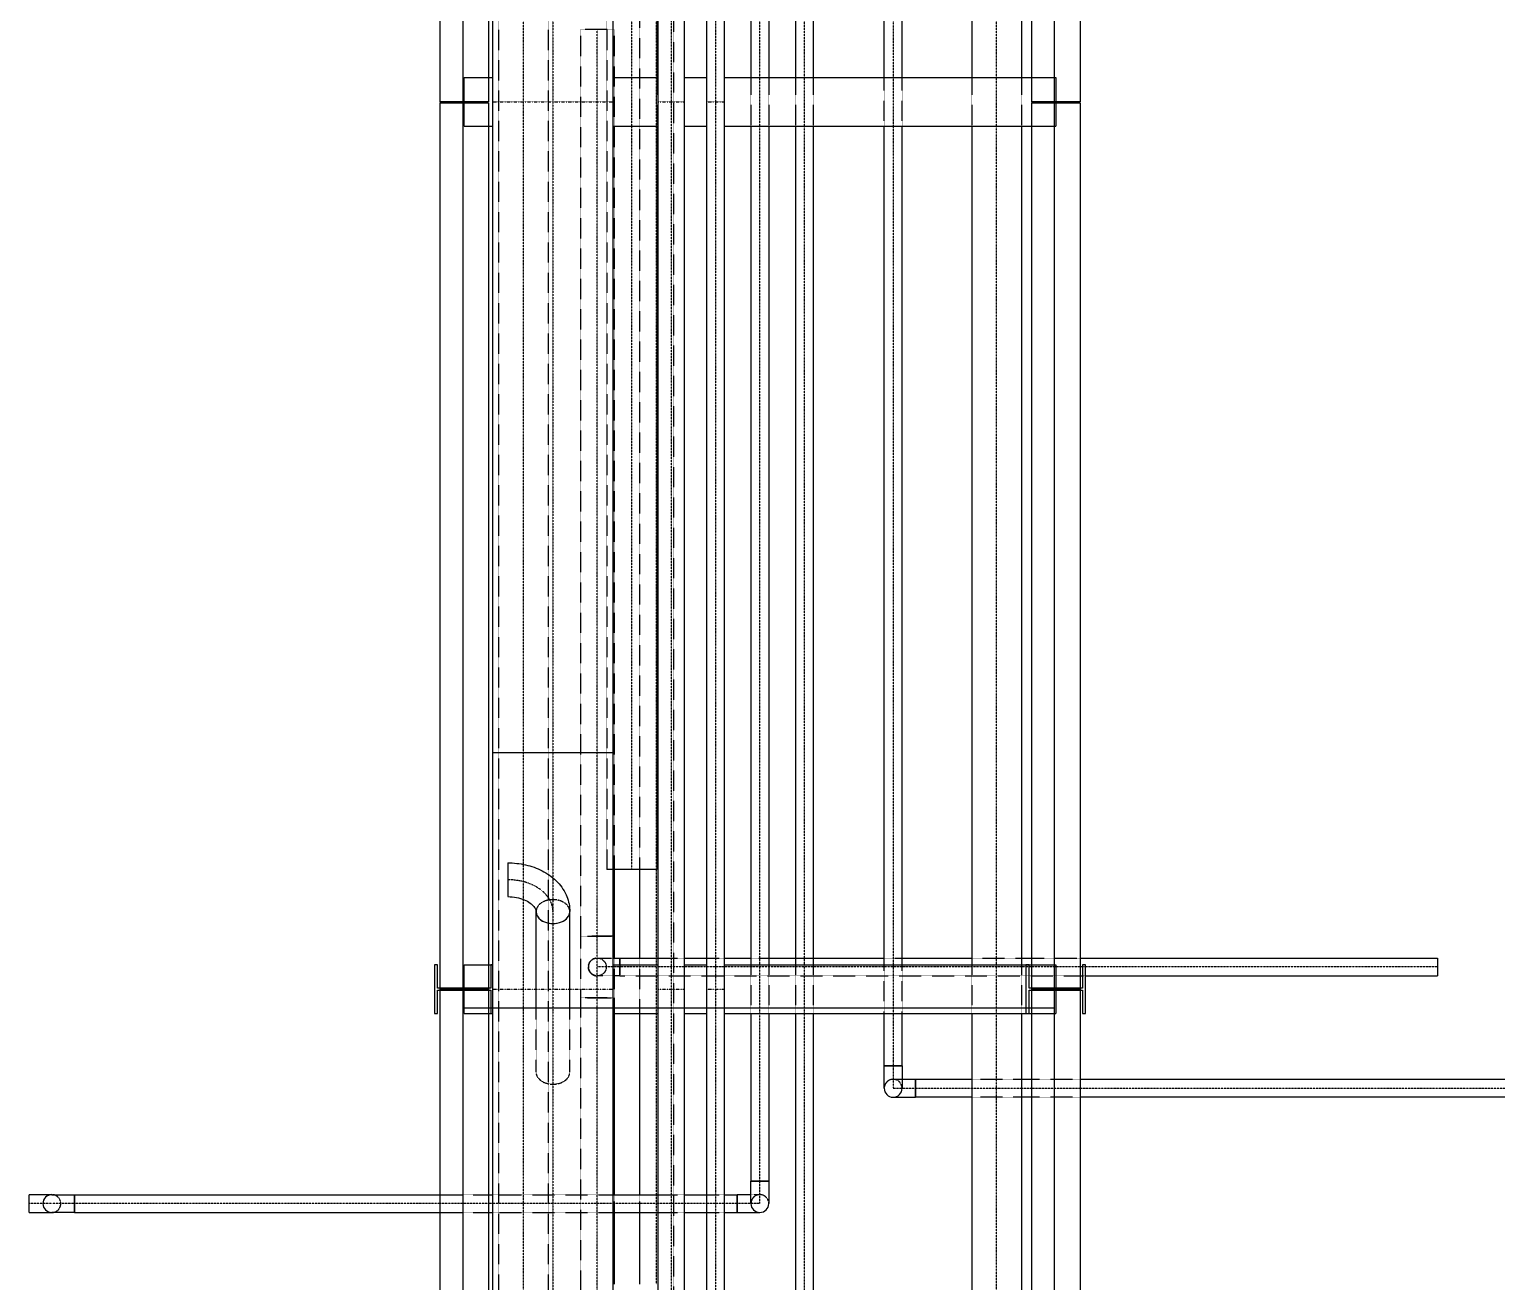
# Model space of a CAD drawing. Header units: millimetres. Extents: x -10011772 to -8149599, y 2847708 to 3434448.
# Drawn here: x -9511795 to -9501874, y 3158213 to 3166682 of the extents above; entities that cross this region are included whole.
import ezdxf

# ---------------------------------------------------------------- set-up
doc = ezdxf.new("R2010")
doc.units = ezdxf.units.MM
for name, pattern in [('DASHDOT2', [0.5, 0.25, -0.125, 0, -0.125]), ('DIVIDE2', [0.625, 0.25, -0.125, 0, -0.125, 0, -0.125]), ('HIDDEN2', [0.1875, 0.125, -0.0625])]:
    doc.linetypes.add(name, pattern=pattern)
doc.layers.add('总平面底图', color=9, linetype='Continuous')

# ---------------------------------------------------------------- blocks, each defined once
blk = doc.blocks.new('总平面底图 爆炸危险区 LOCATION I')
at = {"layer": '总平面底图'}
for p, q in [((220294.9, 146307.7), (220294.9, 98307.7)), ((222294.9, 146307.7), (222294.9, 98307.7)), ((222294.9, 116307.7), (220294.9, 116307.7))]:
    blk.add_line(p, q, dxfattribs=at)
at = {"layer": '总平面底图', "linetype": 'Continuous'}
for p, q in [((220955.5, 109671.6), (220955.5, 125954.9)), ((221044.4, 109688.3), (221044.4, 125954.9)), ((221119.8, 109688.3), (221119.8, 125908.1)), ((221180.1, 109688.3), (221180.1, 125908.1)), ((222217.4, 122371.6), (222217.4, 119371.6)), ((222382.5, 122371.6), (222382.5, 119371.6)), ((220217.4, 121781.7), (220217.4, 119371.6)), ((220382.5, 121781.7), (220382.5, 119371.6)), ((220396.8, 117171.6), (220396.8, 121238.9)), ((220803.2, 117171.6), (220803.2, 121238.9)), ((221269.4, 119954.9), (221269.4, 119454.1)), ((221329.7, 119954.9), (221329.7, 119454.1)), ((221419.8, 119954.9), (221419.8, 119454.1)), ((221480.1, 119954.9), (221480.1, 119454.1)), ((221719.8, 119454.1), (221719.8, 119954.9)), ((221780.1, 119454.1), (221780.1, 119954.9)), ((222015.8, 119954.9), (222015.8, 119454.1)), ((222184.1, 119954.9), (222184.1, 119454.1)), ((220950.9, 119740.5), (220950.9, 119454.1)), ((220300, 119289), (220300, 119454.1)), ((220300, 119454.1), (220396.8, 119454.1)), ((220803.2, 119454.1), (220955.5, 119454.1)), ((221044.4, 119454.1), (221119.8, 119454.1)), ((221180.1, 119454.1), (222300, 119454.1)), ((222300, 119454.1), (222300, 119289)), ((220382.5, 119371.6), (220217.4, 119371.6)), ((220217.4, 119368.5), (220382.5, 119368.5)), ((220217.4, 119368.5), (220217.4, 116371.6)), ((220382.5, 119368.5), (220382.5, 116371.6)), ((222382.5, 119371.6), (222217.4, 119371.6)), ((222217.4, 119368.5), (222217.4, 116371.6)), ((222217.4, 119368.5), (222382.5, 119368.5)), ((222382.5, 119368.5), (222382.5, 116371.6)), ((220300, 119289), (220396.8, 119289)), ((220803.2, 119289), (220955.5, 119289)), ((220950.9, 119289), (220950.9, 116775.9)), ((221044.4, 119289), (221119.8, 119289)), ((221180.1, 119289), (222300, 119289)), ((221269.4, 119289), (221269.4, 116454.1)), ((221329.7, 119289), (221329.7, 116454.1)), ((221419.8, 119289), (221419.8, 116454.1)), ((221480.1, 119289), (221480.1, 116454.1)), ((221719.8, 116454.1), (221719.8, 119289)), ((221780.1, 116454.1), (221780.1, 119289)), ((222015.8, 119289), (222015.8, 116454.1)), ((222184.1, 119289), (222184.1, 116454.1)), ((220396.8, 117171.6), (220803.2, 117171.6)), ((220396.8, 111678.7), (220396.8, 117171.6)), ((220396.8, 117171.6), (220803.2, 117171.6)), ((220803.2, 111171.6), (220803.2, 117171.6)), ((220447.6, 116798.7), (220447.6, 116684.4)), ((220950.9, 116775.9), (220803.2, 116775.9)), ((220807.1, 116775.9), (220807.1, 116551.2)), ((220892.8, 116775.9), (220892.8, 116476.7)), ((220542.8, 116282.6), (220542.8, 116633.8)), ((220657.1, 116282.6), (220657.1, 116633.8)), ((220803.2, 116551.2), (220807.1, 116551.2)), ((220807.1, 116551.2), (220803.2, 116551.2)), ((220807.1, 116551.2), (220807.1, 116476.7)), ((220803.2, 116476.7), (220826.2, 116476.7)), ((220826.2, 116454.1), (220826.2, 116476.7)), ((220826.2, 116476.7), (220826.2, 116454.1)), ((220826.2, 116476.7), (220955.5, 116476.7)), ((221044.4, 116476.7), (221119.8, 116476.7)), ((221180.1, 116476.7), (221269.4, 116476.7)), ((221329.7, 116476.7), (221419.8, 116476.7)), ((221480.1, 116476.7), (221719.8, 116476.7)), ((221780.1, 116476.7), (222015.8, 116476.7)), ((222184.1, 116476.7), (222217.4, 116476.7)), ((222382.5, 116476.7), (223590.9, 116476.7)), ((223590.9, 116476.7), (223590.9, 116416.4)), ((220199.2, 116454.1), (220199.2, 116289)), ((220209.4, 116454.1), (220199.2, 116454.1)), ((220209.4, 116374.7), (220209.4, 116454.1)), ((220300, 116454.1), (220396.8, 116454.1)), ((220300, 116289), (220300, 116454.1)), ((220396.8, 116454.1), (220390.5, 116454.1)), ((220390.5, 116454.1), (220390.5, 116374.7)), ((220803.2, 116454.1), (220955.5, 116454.1)), ((221044.4, 116454.1), (221119.8, 116454.1)), ((221180.1, 116454.1), (222300, 116454.1)), ((222199.2, 116454.1), (222199.2, 116289)), ((222209.4, 116454.1), (222199.2, 116454.1)), ((222209.4, 116374.7), (222209.4, 116454.1)), ((222300, 116454.1), (222300, 116289)), ((222400.7, 116454.1), (222390.5, 116454.1)), ((222390.5, 116454.1), (222390.5, 116374.7)), ((222400.7, 116289), (222400.7, 116454.1)), ((220390.5, 116374.7), (220209.4, 116374.7)), ((222390.5, 116374.7), (222209.4, 116374.7)), ((222382.5, 116416.4), (222390.5, 116416.4)), ((222400.7, 116416.4), (223590.9, 116416.4)), ((220209.4, 116368.5), (220390.5, 116368.5)), ((220209.4, 116289), (220209.4, 116368.5)), ((220217.4, 116371.6), (220217.4, 113371.6)), ((220217.4, 116371.6), (220382.5, 116371.6)), ((220382.5, 116371.6), (220217.4, 116371.6)), ((220382.5, 116371.6), (220382.5, 113371.6)), ((220390.5, 116368.5), (220390.5, 116289)), ((222209.4, 116368.5), (222390.5, 116368.5)), ((222209.4, 116289), (222209.4, 116368.5)), ((222217.4, 116371.6), (222382.5, 116371.6)), ((222217.4, 116371.6), (222217.4, 113371.6)), ((222382.5, 116371.6), (222217.4, 116371.6)), ((222382.5, 116371.6), (222382.5, 113371.6)), ((222390.5, 116368.5), (222390.5, 116289)), ((220199.2, 116289), (220209.4, 116289)), ((220300, 116289), (220396.8, 116289)), ((220390.5, 116289), (220396.8, 116289)), ((220803.2, 116289), (220955.5, 116289)), ((220807.1, 116289), (220807.1, 115676.7)), ((220892.8, 116289), (220892.8, 115676.7)), ((221044.4, 116289), (221119.8, 116289)), ((221180.1, 116289), (222300, 116289)), ((221269.4, 116289), (221269.4, 115722.8)), ((221329.7, 116289), (221329.7, 115722.8)), ((221419.8, 116289), (221419.8, 113454.1)), ((221480.1, 116289), (221480.1, 113454.1)), ((221719.8, 116112.6), (221719.8, 116289)), ((221780.1, 116112.6), (221780.1, 116289)), ((222015.8, 116289), (222015.8, 113725.8)), ((222184.1, 116289), (222184.1, 113725.8)), ((222199.2, 116289), (222209.4, 116289)), ((222390.5, 116289), (222400.7, 116289)), ((221719.8, 116112.6), (221780.1, 116112.6)), ((221780.1, 116112.6), (221719.8, 116112.6)), ((221719.8, 116036.4), (221719.8, 116112.6)), ((221780.1, 116112.6), (221780.1, 116036.4)), ((221826.2, 116066.6), (221780.1, 116066.6)), ((221826.2, 116006.2), (221826.2, 116066.6)), ((222015.8, 116066.6), (221826.2, 116066.6)), ((221826.2, 116066.6), (221826.2, 116036.4)), ((221826.2, 116036.4), (221826.2, 116006.2)), ((222217.4, 116066.6), (222184.1, 116066.6)), ((230023.8, 116066.6), (222382.5, 116066.6)), ((221750, 116006.2), (221826.2, 116006.2)), ((222015.8, 116006.2), (221826.2, 116006.2)), ((222217.4, 116006.2), (222184.1, 116006.2)), ((230023.8, 116006.2), (222382.5, 116006.2)), ((221269.4, 115722.8), (221329.7, 115722.8)), ((221269.4, 115646.6), (221269.4, 115722.8)), ((221329.7, 115722.8), (221269.4, 115722.8)), ((221329.7, 115722.8), (221329.7, 115646.6)), ((218829.8, 115646.6), (218829.8, 115676.7)), ((218906, 115676.7), (218829.8, 115676.7)), ((218829.8, 115616.4), (218829.8, 115646.6)), ((218906, 115676.7), (218982.2, 115676.7)), ((218982.2, 115616.4), (218982.2, 115676.7)), ((218982.2, 115676.7), (218982.2, 115616.4)), ((218982.2, 115676.7), (220217.4, 115676.7)), ((220382.5, 115676.7), (220396.8, 115676.7)), ((220803.2, 115676.7), (220955.5, 115676.7)), ((221044.4, 115676.7), (221119.8, 115676.7)), ((221180.1, 115676.7), (221223.3, 115676.7)), ((221223.3, 115646.6), (221223.3, 115676.7)), ((221269.4, 115676.7), (221223.3, 115676.7)), ((221223.3, 115676.7), (221223.3, 115616.4)), ((221223.3, 115616.4), (221223.3, 115646.6)), ((218829.8, 115616.4), (218906, 115616.4)), ((218982.2, 115616.4), (218906, 115616.4)), ((218982.2, 115616.4), (220217.4, 115616.4)), ((220382.5, 115616.4), (220396.8, 115616.4)), ((220803.2, 115616.4), (220955.5, 115616.4)), ((220807.1, 115616.4), (220807.1, 115373.7)), ((220892.8, 115616.4), (220892.8, 115373.7)), ((221044.4, 115616.4), (221119.8, 115616.4)), ((221180.1, 115616.4), (221223.3, 115616.4)), ((221223.3, 115616.4), (221299.5, 115616.4))]:
    blk.add_line(p, q, dxfattribs=at)
at = {"layer": '总平面底图', "linetype": 'DIVIDE2'}
for p, q in [((221000, 125954.9), (221000, 109696.6)), ((221150, 125908.1), (221150, 109688.3)), ((220500, 114495.8), (220500, 125043)), ((220600, 121238.9), (220600, 117171.6)), ((221299.5, 119454.1), (221299.5, 119954.9)), ((221450, 119454.1), (221450, 119954.9)), ((221750, 119954.9), (221750, 119454.1)), ((222100, 119454.1), (222100, 119954.9)), ((220950, 116775.9), (220950, 119751.7)), ((220866.8, 119454.1), (220866.8, 119740.5)), ((220750, 119616.9), (220750, 119616.9)), ((220750, 116551.2), (220750, 119616.9)), ((220866.8, 119289), (220866.8, 119454.1)), ((221299.5, 119289), (221299.5, 119454.1)), ((221450, 119289), (221450, 119454.1)), ((221750, 119454.1), (221750, 119289)), ((222100, 119289), (222100, 119454.1)), ((220866.8, 116775.9), (220866.8, 119289)), ((221299.5, 116454.1), (221299.5, 119289)), ((221450, 116454.1), (221450, 119289)), ((221750, 119289), (221750, 116454.1)), ((222100, 116454.1), (222100, 119289)), ((220600, 117171.6), (220600, 116747.7)), ((220950, 116476.7), (220950, 116775.9)), ((220447.6, 116741.5), (220447.6, 116741.5)), ((220447.6, 116741.5), (220447.6, 116741.5)), ((220600, 116747.7), (220600, 116633.8)), ((220600, 116633.8), (220600, 116633.8)), ((220600, 116633.8), (220600, 116633.8)), ((220600, 116633.8), (220600, 116593.4)), ((220600, 116593.4), (220600, 116290.8)), ((220750, 116551.2), (220750, 116551.2)), ((220750, 116551.2), (220750, 116551.2)), ((220750, 116341.9), (220750, 116551.2)), ((220950, 116289), (220950, 116476.7)), ((220826.2, 116446.6), (220750, 116446.6)), ((220826.1, 116446.6), (220826.1, 116446.6)), ((220826.1, 116446.6), (220826.2, 116446.6)), ((222382.5, 116446.6), (220826.2, 116446.6)), ((221299.5, 116289), (221299.5, 116454.1)), ((221450, 116289), (221450, 116454.1)), ((221750, 116454.1), (221750, 116289)), ((222100, 116289), (222100, 116454.1)), ((222390.5, 116446.6), (222382.5, 116446.6)), ((222400.7, 116446.6), (222390.5, 116446.6)), ((223590.9, 116446.6), (222400.7, 116446.6)), ((220750, 63107.1), (220750, 116341.9)), ((220750, 116341.9), (220750, 116341.9)), ((220600, 116290.8), (220600, 116090.7)), ((220950, 115676.7), (220950, 116289)), ((221299.5, 115722.8), (221299.5, 116289)), ((221450, 113454.1), (221450, 116289)), ((221750, 116289), (221750, 116112.6)), ((222100, 113725.8), (222100, 116289)), ((220600, 116090.7), (220600, 116050.3)), ((221750, 116112.6), (221750, 116112.6)), ((221750, 116112.6), (221750, 116112.6)), ((221750, 116112.6), (221750, 116036.4)), ((220600, 116050.3), (220600, 111627.8)), ((221750, 116036.4), (221780.1, 116036.4)), ((221780.1, 116036.4), (221826.2, 116036.4)), ((221826.2, 116036.4), (221826.1, 116036.4)), ((221826.1, 116036.4), (221826.1, 116036.4)), ((221826.2, 116036.4), (222015.8, 116036.4)), ((222015.8, 116036.4), (222184.1, 116036.4)), ((222184.1, 116036.4), (222217.4, 116036.4)), ((222217.4, 116036.4), (222382.5, 116036.4)), ((222382.5, 116036.4), (230023.8, 116036.4)), ((221299.5, 115722.8), (221299.5, 115722.7)), ((221299.5, 115722.8), (221299.5, 115722.8)), ((221299.5, 115646.6), (221299.5, 115722.8)), ((218829.8, 115646.6), (218829.9, 115646.6)), ((218875.9, 115646.6), (218829.8, 115646.6)), ((218829.9, 115646.6), (218829.9, 115646.6)), ((218906, 115646.6), (218875.9, 115646.6)), ((218982.2, 115646.6), (218906, 115646.6)), ((218982.2, 115646.6), (218982.2, 115646.6)), ((218982.2, 115646.6), (218982.2, 115646.6)), ((220217.4, 115646.6), (218982.2, 115646.6)), ((220382.5, 115646.6), (220217.4, 115646.6)), ((220396.8, 115646.6), (220382.5, 115646.6)), ((220803.2, 115646.6), (220396.8, 115646.6)), ((220955.5, 115646.6), (220803.2, 115646.6)), ((220950, 115616.4), (220950, 115676.7)), ((221044.4, 115646.6), (220955.5, 115646.6)), ((221119.8, 115646.6), (221044.4, 115646.6)), ((221180.1, 115646.6), (221119.8, 115646.6)), ((221223.3, 115646.6), (221180.1, 115646.6)), ((221223.3, 115646.6), (221223.4, 115646.6)), ((221223.3, 115646.6), (221223.3, 115646.6)), ((221269.4, 115646.6), (221223.3, 115646.6)), ((221299.5, 115646.6), (221269.4, 115646.6)), ((220950, 115373.7), (220950, 115616.4))]:
    blk.add_line(p, q, dxfattribs=at)
at = {"layer": '总平面底图', "linetype": 'HIDDEN2'}
for p, q in [((220415.8, 125043), (220415.8, 114495.8)), ((220584.1, 125043), (220584.1, 114495.8)), ((221007.1, 120429.3), (221007.1, 63107.1)), ((220892.8, 119751.7), (220892.8, 116775.9)), ((220782.6, 119740.5), (220782.6, 116775.9)), ((220807.1, 119616.9), (220692.8, 119616.9)), ((220692.8, 119616.9), (220692.8, 116551.2)), ((220807.1, 119616.9), (220807.1, 116775.9)), ((220950.9, 119454.1), (220950.9, 119289)), ((221269.4, 119454.1), (221269.4, 119289)), ((221329.7, 119454.1), (221329.7, 119289)), ((221419.8, 119454.1), (221419.8, 119289)), ((221480.1, 119454.1), (221480.1, 119289)), ((221719.8, 119289), (221719.8, 119454.1)), ((221780.1, 119289), (221780.1, 119454.1)), ((222015.8, 119454.1), (222015.8, 119289)), ((222184.1, 119454.1), (222184.1, 119289)), ((220803.2, 116775.9), (220782.6, 116775.9)), ((220692.8, 116551.2), (220750, 116551.2)), ((220692.8, 116551.2), (220692.8, 116341.9)), ((220803.2, 116551.2), (220692.8, 116551.2)), ((220750, 116551.2), (220803.2, 116551.2)), ((220750, 116476.7), (220803.2, 116476.7)), ((220807.1, 116476.7), (220807.1, 116341.9)), ((220892.8, 116476.7), (220892.8, 116289)), ((220955.5, 116476.7), (221044.4, 116476.7)), ((221119.8, 116476.7), (221180.1, 116476.7)), ((221269.4, 116476.7), (221329.7, 116476.7)), ((221419.8, 116476.7), (221480.1, 116476.7)), ((221719.8, 116476.7), (221780.1, 116476.7)), ((222015.8, 116476.7), (222184.1, 116476.7)), ((222217.4, 116476.7), (222382.5, 116476.7)), ((220826.2, 116416.4), (220826.2, 116454.1)), ((220826.2, 116454.1), (220826.2, 116416.4)), ((221269.4, 116454.1), (221269.4, 116289)), ((221329.7, 116454.1), (221329.7, 116289)), ((221419.8, 116454.1), (221419.8, 116289)), ((221480.1, 116454.1), (221480.1, 116289)), ((221719.8, 116289), (221719.8, 116454.1)), ((221780.1, 116289), (221780.1, 116454.1)), ((222015.8, 116454.1), (222015.8, 116289)), ((222184.1, 116454.1), (222184.1, 116289)), ((220826.2, 116416.4), (220750, 116416.4)), ((220826.2, 116416.4), (222382.5, 116416.4)), ((222390.5, 116416.4), (222400.7, 116416.4)), ((220807.1, 116341.9), (220692.8, 116341.9)), ((220692.8, 116341.9), (220692.8, 63107.1)), ((220692.8, 116341.9), (220750, 116341.9)), ((220750, 116341.9), (220807.1, 116341.9)), ((220807.1, 116341.9), (220807.1, 116289)), ((220542.8, 116090.7), (220542.8, 116282.6)), ((220657.1, 116090.7), (220657.1, 116282.6)), ((221780.1, 116066.6), (221750, 116066.6)), ((222184.1, 116066.6), (222015.8, 116066.6)), ((222382.5, 116066.6), (222217.4, 116066.6)), ((222184.1, 116006.2), (222015.8, 116006.2)), ((222382.5, 116006.2), (222217.4, 116006.2)), ((220217.4, 115676.7), (220382.5, 115676.7)), ((220396.8, 115676.7), (220803.2, 115676.7)), ((220807.1, 115676.7), (220807.1, 115616.4)), ((220892.8, 115676.7), (220892.8, 115616.4)), ((220955.5, 115676.7), (221044.4, 115676.7)), ((221119.8, 115676.7), (221180.1, 115676.7)), ((221299.5, 115676.7), (221269.4, 115676.7)), ((220217.4, 115616.4), (220382.5, 115616.4)), ((220396.8, 115616.4), (220803.2, 115616.4)), ((220955.5, 115616.4), (221044.4, 115616.4)), ((221119.8, 115616.4), (221180.1, 115616.4))]:
    blk.add_line(p, q, dxfattribs=at)
at = {"layer": '总平面底图', "linetype": 'DASHDOT2'}
for p, q in [((220396.8, 119371.6), (220803.2, 119371.6)), ((220955.5, 119371.6), (221044.4, 119371.6)), ((221119.8, 119371.6), (221180.1, 119371.6)), ((220396.8, 116371.6), (220803.2, 116371.6)), ((220955.5, 116371.6), (221044.4, 116371.6)), ((221119.8, 116371.6), (221180.1, 116371.6))]:
    blk.add_line(p, q, dxfattribs=at)
at = {"layer": '总平面底图', "linetype": 'HIDDEN2'}
blk.add_circle((220750, 116446.6), 30.2, dxfattribs=at)
for centre, start, end in [((220750, 116446.6), 90, 270), ((221750, 116036.4), 0, 180), ((218906, 115646.6), 0, 90), ((218906, 115646.6), 270, 0), ((221299.5, 115646.6), 0, 180)]:
    blk.add_arc(centre, 30.2, start, end, dxfattribs=at)
at = {"layer": '总平面底图', "linetype": 'Continuous'}
for centre, start, end in [((221750, 116036.4), 180, 0), ((221750, 116036.4), 180, 0), ((218906, 115646.6), 90, 270), ((218906, 115646.6), 90, 270), ((221299.5, 115646.6), 180, 0), ((221299.5, 115646.6), 180, 0)]:
    blk.add_arc(centre, 30.2, start, end, dxfattribs=at)
at = {"layer": '总平面底图', "linetype": 'DIVIDE2'}
blk.add_ellipse((220447.6, 116633.8), major_axis=(152.4, 0), ratio=0.707107, start_param=0, end_param=1.570796, dxfattribs=at)
at = {"layer": '总平面底图', "linetype": 'HIDDEN2'}
for centre, major_axis in [((220600, 116633.8), (57.1, 0)), ((220600, 116090.7), (-57.1, 0))]:
    blk.add_ellipse(centre, major_axis=major_axis, ratio=0.707107, start_param=0, end_param=3.141593, dxfattribs=at)
at = {"layer": '总平面底图', "linetype": 'Continuous'}
for major_axis, start_param, end_param in [((57.1, 0), 3.141593, 6.283185), ((-57.1, 0), 0, 3.141593)]:
    blk.add_ellipse((220600, 116633.8), major_axis=major_axis, ratio=0.707107, start_param=start_param, end_param=end_param, dxfattribs=at)
for points in [[(220447.6, 116798.7), (220467.7, 116798.7), (220487.9, 116796.5), (220507.4, 116792)], [(220507.4, 116792), (220527, 116787.5), (220545.8, 116780.8), (220563.2, 116771.8)], [(220563.2, 116771.8), (220580.7, 116762.8), (220596.8, 116751.6), (220610.7, 116738.1)], [(220610.7, 116738.1), (220624.6, 116724.6), (220636.3, 116708.7), (220644.4, 116690.9)], [(220447.6, 116684.4), (220457.6, 116684.4), (220467.6, 116683.4), (220477, 116681.6)], [(220477, 116681.6), (220486.4, 116679.8), (220495.2, 116677.1), (220503.1, 116673.8)], [(220503.1, 116673.8), (220510.8, 116670.6), (220517.5, 116666.8), (220523, 116662.8)], [(220644.4, 116690.9), (220651.7, 116675), (220656.1, 116657.6), (220657, 116640)], [(220523, 116662.8), (220528.5, 116658.8), (220532.7, 116654.7), (220535.7, 116651)], [(220535.7, 116651), (220539, 116646.8), (220540.8, 116643.1), (220541.8, 116640)], [(220541.8, 116640), (220542.5, 116637.7), (220542.8, 116635.7), (220542.8, 116633.8)], [(220657, 116640), (220657.1, 116637.9), (220657.1, 116635.8), (220657.1, 116633.8)]]:
    blk.add_open_spline(points, degree=3, dxfattribs=at)

msp = doc.modelspace()

# ---------------------------------------------------------------- block references
at = {"layer": '总平面底图', "xscale": 2, "yscale": 2, "zscale": 2}
msp.add_blockref('总平面底图 爆炸危险区 LOCATION I', (-9949454.3, 2927447.9), dxfattribs=at)

doc.saveas('drawing.dxf')
